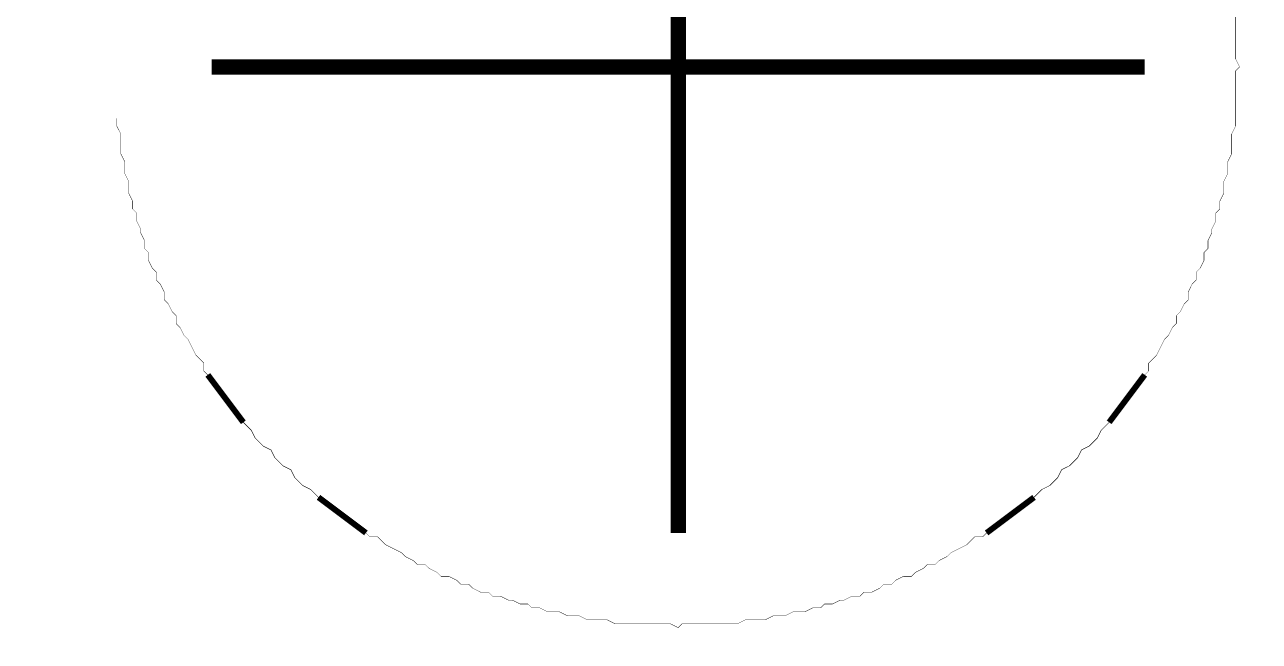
# Model space of a CAD drawing. Extents: x 0 to 595, y -1 to 841.
# Drawn here: x 434.14 to 440.76, y 214.32 to 217.62 of the extents above; entities that cross this region are included whole.
import ezdxf

# ---------------------------------------------------------------- set-up
doc = ezdxf.new("R2010")
doc.units = 0
doc.header["$MEASUREMENT"] = 0
doc.header["$XCLIPFRAME"] = 2
doc.linetypes.add('atContinuous2', pattern=[0])
doc.layers.add('at_Entity', color=7, linetype='Continuous')
picture_1 = doc.add_image_def('image1.jpg', size_in_pixel=(1446, 2048))

msp = doc.modelspace()

# ---------------------------------------------------------------- linework, layer by layer
at = {"layer": 'at_Entity', "color": 7}
for points in [[(437.6423, 217.3982, 0.0822, 0.0822, 0), (437.6423, 219.8975, 0.0822, 0.0822, 0)], [(440.6287, 217.7371, 0.00212, 0.00212, 0), (440.6287, 217.4406, 0.00212, 0.00212, 0), (440.6499, 217.3982, 0.00212, 0.00212, 0), (440.6287, 217.377, 0.00212, 0.00212, 0), (440.6287, 217.0805, 0.00212, 0.00212, 0), (440.6075, 217.0382, 0.00212, 0.00212, 0), (440.6075, 216.9323, 0.00212, 0.00212, 0), (440.5864, 216.8899, 0.00212, 0.00212, 0), (440.5864, 216.8264, 0.00212, 0.00212, 0), (440.5652, 216.784, 0.00212, 0.00212, 0), (440.5652, 216.7205, 0.00212, 0.00212, 0), (440.544, 216.6781, 0.00212, 0.00212, 0), (440.544, 216.6357, 0.00212, 0.00212, 0), (440.5228, 216.6146, 0.00212, 0.00212, 0), (440.5228, 216.5722, 0.00212, 0.00212, 0), (440.5016, 216.5298, 0.00212, 0.00212, 0), (440.5016, 216.5087, 0.00212, 0.00212, 0), (440.4805, 216.4663, 0.00212, 0.00212, 0), (440.4805, 216.4239, 0.00212, 0.00212, 0), (440.4593, 216.4028, 0.00212, 0.00212, 0), (440.4593, 216.3604, 0.00212, 0.00212, 0), (440.4381, 216.318, 0.00212, 0.00212, 0), (440.4169, 216.2969, 0.00212, 0.00212, 0), (440.4169, 216.2545, 0.00212, 0.00212, 0), (440.3957, 216.2333, 0.00212, 0.00212, 0), (440.3746, 216.191, 0.00212, 0.00212, 0), (440.3746, 216.1486, 0.00212, 0.00212, 0), (440.3534, 216.1274, 0.00212, 0.00212, 0), (440.3322, 216.0851, 0.00212, 0.00212, 0), (440.311, 216.0639, 0.00212, 0.00212, 0), (440.311, 216.0215, 0.00212, 0.00212, 0), (440.2898, 216.0003, 0.00212, 0.00212, 0), (440.2687, 215.958, 0.00212, 0.00212, 0), (440.2475, 215.9368, 0.00212, 0.00212, 0), (440.2263, 215.8944, 0.00212, 0.00212, 0), (440.2051, 215.8521, 0.00212, 0.00212, 0), (440.1839, 215.8309, 0.00212, 0.00212, 0), (440.1628, 215.8097, 0.00212, 0.00212, 0), (440.1628, 215.7674, 0.00212, 0.00212, 0), (440.1416, 215.7462, 0.00212, 0.00212, 0), (439.951, 215.492, 0.00212, 0.00212, 0), (439.9298, 215.4708, 0.00212, 0.00212, 0), (439.9086, 215.4497, 0.00212, 0.00212, 0), (439.8874, 215.4073, 0.00212, 0.00212, 0), (439.8662, 215.3861, 0.00212, 0.00212, 0), (439.8451, 215.3649, 0.00212, 0.00212, 0), (439.8027, 215.3438, 0.00212, 0.00212, 0), (439.7815, 215.3014, 0.00212, 0.00212, 0), (439.7392, 215.259, 0.00212, 0.00212, 0), (439.6968, 215.2379, 0.00212, 0.00212, 0), (439.6756, 215.1955, 0.00212, 0.00212, 0), (439.6544, 215.1743, 0.00212, 0.00212, 0), (439.6333, 215.1531, 0.00212, 0.00212, 0), (439.5909, 215.132, 0.00212, 0.00212, 0), (439.5697, 215.1108, 0.00212, 0.00212, 0), (439.5485, 215.0896, 0.00212, 0.00212, 0), (439.2944, 214.899, 0.00212, 0.00212, 0), (439.2732, 214.8778, 0.00212, 0.00212, 0), (439.2308, 214.8778, 0.00212, 0.00212, 0), (439.2097, 214.8566, 0.00212, 0.00212, 0), (439.1885, 214.8354, 0.00212, 0.00212, 0), (439.1038, 214.7931, 0.00212, 0.00212, 0), (439.0826, 214.7719, 0.00212, 0.00212, 0), (439.0402, 214.7507, 0.00212, 0.00212, 0), (439.019, 214.7295, 0.00212, 0.00212, 0), (438.9767, 214.7295, 0.00212, 0.00212, 0), (438.9555, 214.7084, 0.00212, 0.00212, 0), (438.9131, 214.6872, 0.00212, 0.00212, 0), (438.892, 214.666, 0.00212, 0.00212, 0), (438.8496, 214.666, 0.00212, 0.00212, 0), (438.8072, 214.6448, 0.00212, 0.00212, 0), (438.7861, 214.6236, 0.00212, 0.00212, 0), (438.7437, 214.6236, 0.00212, 0.00212, 0), (438.7225, 214.6025, 0.00212, 0.00212, 0), (438.6802, 214.5813, 0.00212, 0.00212, 0), (438.6378, 214.5813, 0.00212, 0.00212, 0), (438.6166, 214.5601, 0.00212, 0.00212, 0), (438.5743, 214.5601, 0.00212, 0.00212, 0), (438.5319, 214.5389, 0.00212, 0.00212, 0), (438.5107, 214.5389, 0.00212, 0.00212, 0), (438.4684, 214.5177, 0.00212, 0.00212, 0), (438.426, 214.5177, 0.00212, 0.00212, 0), (438.4048, 214.4966, 0.00212, 0.00212, 0), (438.3625, 214.4966, 0.00212, 0.00212, 0), (438.3201, 214.4754, 0.00212, 0.00212, 0), (438.2566, 214.4754, 0.00212, 0.00212, 0), (438.2142, 214.4542, 0.00212, 0.00212, 0), (438.1507, 214.4542, 0.00212, 0.00212, 0), (438.1083, 214.433, 0.00212, 0.00212, 0), (438.0024, 214.433, 0.00212, 0.00212, 0), (437.96, 214.4118, 0.00212, 0.00212, 0), (437.6635, 214.4118, 0.00212, 0.00212, 0), (437.6423, 214.3907, 0.00212, 0.00212, 0), (437.6, 214.4118, 0.00212, 0.00212, 0), (437.3035, 214.4118, 0.00212, 0.00212, 0), (437.2611, 214.433, 0.00212, 0.00212, 0), (437.1552, 214.433, 0.00212, 0.00212, 0), (437.1128, 214.4542, 0.00212, 0.00212, 0), (437.0493, 214.4542, 0.00212, 0.00212, 0), (437.0069, 214.4754, 0.00212, 0.00212, 0), (436.9434, 214.4754, 0.00212, 0.00212, 0), (436.901, 214.4966, 0.00212, 0.00212, 0), (436.8587, 214.4966, 0.00212, 0.00212, 0), (436.8375, 214.5177, 0.00212, 0.00212, 0), (436.7951, 214.5177, 0.00212, 0.00212, 0), (436.7528, 214.5389, 0.00212, 0.00212, 0), (436.7316, 214.5389, 0.00212, 0.00212, 0), (436.6892, 214.5601, 0.00212, 0.00212, 0), (436.6469, 214.5601, 0.00212, 0.00212, 0), (436.6257, 214.5813, 0.00212, 0.00212, 0), (436.5833, 214.5813, 0.00212, 0.00212, 0), (436.541, 214.6025, 0.00212, 0.00212, 0), (436.5198, 214.6236, 0.00212, 0.00212, 0), (436.4774, 214.6236, 0.00212, 0.00212, 0), (436.4563, 214.6448, 0.00212, 0.00212, 0), (436.4139, 214.666, 0.00212, 0.00212, 0), (436.3715, 214.666, 0.00212, 0.00212, 0), (436.3504, 214.6872, 0.00212, 0.00212, 0), (436.308, 214.7084, 0.00212, 0.00212, 0), (436.2868, 214.7295, 0.00212, 0.00212, 0), (436.2445, 214.7295, 0.00212, 0.00212, 0), (436.2233, 214.7507, 0.00212, 0.00212, 0), (436.1809, 214.7719, 0.00212, 0.00212, 0), (436.1597, 214.7931, 0.00212, 0.00212, 0), (436.1174, 214.8143, 0.00212, 0.00212, 0), (436.075, 214.8354, 0.00212, 0.00212, 0), (436.0538, 214.8566, 0.00212, 0.00212, 0), (436.0327, 214.8778, 0.00212, 0.00212, 0), (435.9903, 214.8778, 0.00212, 0.00212, 0), (435.9691, 214.899, 0.00212, 0.00212, 0), (435.715, 215.0896, 0.00212, 0.00212, 0), (435.6938, 215.1108, 0.00212, 0.00212, 0), (435.6726, 215.132, 0.00212, 0.00212, 0), (435.6302, 215.1531, 0.00212, 0.00212, 0), (435.5879, 215.1955, 0.00212, 0.00212, 0), (435.5667, 215.2379, 0.00212, 0.00212, 0), (435.5243, 215.259, 0.00212, 0.00212, 0), (435.5032, 215.2802, 0.00212, 0.00212, 0), (435.482, 215.3014, 0.00212, 0.00212, 0), (435.4608, 215.3438, 0.00212, 0.00212, 0), (435.4184, 215.3649, 0.00212, 0.00212, 0), (435.3973, 215.3861, 0.00212, 0.00212, 0), (435.3761, 215.4073, 0.00212, 0.00212, 0), (435.3549, 215.4497, 0.00212, 0.00212, 0), (435.3337, 215.4708, 0.00212, 0.00212, 0), (435.3125, 215.492, 0.00212, 0.00212, 0), (435.1219, 215.7462, 0.00212, 0.00212, 0), (435.1007, 215.7674, 0.00212, 0.00212, 0), (435.1007, 215.8097, 0.00212, 0.00212, 0), (435.0584, 215.8521, 0.00212, 0.00212, 0), (435.0372, 215.8944, 0.00212, 0.00212, 0), (435.016, 215.9368, 0.00212, 0.00212, 0), (434.9948, 215.958, 0.00212, 0.00212, 0), (434.9737, 216.0003, 0.00212, 0.00212, 0), (434.9525, 216.0215, 0.00212, 0.00212, 0), (434.9525, 216.0639, 0.00212, 0.00212, 0), (434.9313, 216.0851, 0.00212, 0.00212, 0), (434.9101, 216.1274, 0.00212, 0.00212, 0), (434.8889, 216.1486, 0.00212, 0.00212, 0), (434.8889, 216.191, 0.00212, 0.00212, 0), (434.8678, 216.2333, 0.00212, 0.00212, 0), (434.8466, 216.2545, 0.00212, 0.00212, 0), (434.8466, 216.2969, 0.00212, 0.00212, 0), (434.8254, 216.318, 0.00212, 0.00212, 0), (434.8042, 216.3604, 0.00212, 0.00212, 0), (434.8042, 216.4028, 0.00212, 0.00212, 0), (434.783, 216.4239, 0.00212, 0.00212, 0), (434.783, 216.4663, 0.00212, 0.00212, 0), (434.7619, 216.5087, 0.00212, 0.00212, 0), (434.7619, 216.5298, 0.00212, 0.00212, 0), (434.7407, 216.5722, 0.00212, 0.00212, 0), (434.7407, 216.6146, 0.00212, 0.00212, 0), (434.7195, 216.6357, 0.00212, 0.00212, 0), (434.7195, 216.6781, 0.00212, 0.00212, 0), (434.6983, 216.7205, 0.00212, 0.00212, 0), (434.6983, 216.784, 0.00212, 0.00212, 0), (434.6771, 216.8264, 0.00212, 0.00212, 0), (434.6771, 216.8899, 0.00212, 0.00212, 0), (434.656, 216.9323, 0.00212, 0.00212, 0), (434.656, 217.0382, 0.00212, 0.00212, 0), (434.6348, 217.0805, 0.00212, 0.00212, 0), (434.6348, 217.1229, 0.00212, 0.00212, 0)], [(440.6287, 217.7371, 0.00212, 0.00212, 0), (440.6287, 217.4406, 0.00212, 0.00212, 0), (440.6499, 217.3982, 0.00212, 0.00212, 0), (440.6287, 217.377, 0.00212, 0.00212, 0), (440.6287, 217.0805, 0.00212, 0.00212, 0), (440.6075, 217.0382, 0.00212, 0.00212, 0), (440.6075, 216.9323, 0.00212, 0.00212, 0), (440.5864, 216.8899, 0.00212, 0.00212, 0), (440.5864, 216.8264, 0.00212, 0.00212, 0), (440.5652, 216.784, 0.00212, 0.00212, 0), (440.5652, 216.7205, 0.00212, 0.00212, 0), (440.544, 216.6781, 0.00212, 0.00212, 0), (440.544, 216.6357, 0.00212, 0.00212, 0), (440.5228, 216.6146, 0.00212, 0.00212, 0), (440.5228, 216.5722, 0.00212, 0.00212, 0), (440.5016, 216.5298, 0.00212, 0.00212, 0), (440.5016, 216.5087, 0.00212, 0.00212, 0), (440.4805, 216.4663, 0.00212, 0.00212, 0), (440.4805, 216.4239, 0.00212, 0.00212, 0), (440.4593, 216.4028, 0.00212, 0.00212, 0), (440.4593, 216.3604, 0.00212, 0.00212, 0), (440.4381, 216.318, 0.00212, 0.00212, 0), (440.4169, 216.2969, 0.00212, 0.00212, 0), (440.4169, 216.2545, 0.00212, 0.00212, 0), (440.3957, 216.2333, 0.00212, 0.00212, 0), (440.3746, 216.191, 0.00212, 0.00212, 0), (440.3746, 216.1486, 0.00212, 0.00212, 0), (440.3534, 216.1274, 0.00212, 0.00212, 0), (440.3322, 216.0851, 0.00212, 0.00212, 0), (440.311, 216.0639, 0.00212, 0.00212, 0), (440.311, 216.0215, 0.00212, 0.00212, 0), (440.2898, 216.0003, 0.00212, 0.00212, 0), (440.2687, 215.958, 0.00212, 0.00212, 0), (440.2475, 215.9368, 0.00212, 0.00212, 0), (440.2263, 215.8944, 0.00212, 0.00212, 0), (440.2051, 215.8521, 0.00212, 0.00212, 0), (440.1839, 215.8309, 0.00212, 0.00212, 0), (440.1628, 215.8097, 0.00212, 0.00212, 0), (440.1628, 215.7674, 0.00212, 0.00212, 0), (440.1416, 215.7462, 0.00212, 0.00212, 0), (439.951, 215.492, 0.00212, 0.00212, 0), (439.9298, 215.4708, 0.00212, 0.00212, 0), (439.9086, 215.4497, 0.00212, 0.00212, 0), (439.8874, 215.4073, 0.00212, 0.00212, 0), (439.8662, 215.3861, 0.00212, 0.00212, 0), (439.8451, 215.3649, 0.00212, 0.00212, 0), (439.8027, 215.3438, 0.00212, 0.00212, 0), (439.7815, 215.3014, 0.00212, 0.00212, 0), (439.7392, 215.259, 0.00212, 0.00212, 0), (439.6968, 215.2379, 0.00212, 0.00212, 0), (439.6756, 215.1955, 0.00212, 0.00212, 0), (439.6544, 215.1743, 0.00212, 0.00212, 0), (439.6333, 215.1531, 0.00212, 0.00212, 0), (439.5909, 215.132, 0.00212, 0.00212, 0), (439.5697, 215.1108, 0.00212, 0.00212, 0), (439.5485, 215.0896, 0.00212, 0.00212, 0), (439.2944, 214.899, 0.00212, 0.00212, 0), (439.2732, 214.8778, 0.00212, 0.00212, 0), (439.2308, 214.8778, 0.00212, 0.00212, 0), (439.2097, 214.8566, 0.00212, 0.00212, 0), (439.1885, 214.8354, 0.00212, 0.00212, 0), (439.1038, 214.7931, 0.00212, 0.00212, 0), (439.0826, 214.7719, 0.00212, 0.00212, 0), (439.0402, 214.7507, 0.00212, 0.00212, 0), (439.019, 214.7295, 0.00212, 0.00212, 0), (438.9767, 214.7295, 0.00212, 0.00212, 0), (438.9555, 214.7084, 0.00212, 0.00212, 0), (438.9131, 214.6872, 0.00212, 0.00212, 0), (438.892, 214.666, 0.00212, 0.00212, 0), (438.8496, 214.666, 0.00212, 0.00212, 0), (438.8072, 214.6448, 0.00212, 0.00212, 0), (438.7861, 214.6236, 0.00212, 0.00212, 0), (438.7437, 214.6236, 0.00212, 0.00212, 0), (438.7225, 214.6025, 0.00212, 0.00212, 0), (438.6802, 214.5813, 0.00212, 0.00212, 0), (438.6378, 214.5813, 0.00212, 0.00212, 0), (438.6166, 214.5601, 0.00212, 0.00212, 0), (438.5743, 214.5601, 0.00212, 0.00212, 0), (438.5319, 214.5389, 0.00212, 0.00212, 0), (438.5107, 214.5389, 0.00212, 0.00212, 0), (438.4684, 214.5177, 0.00212, 0.00212, 0), (438.426, 214.5177, 0.00212, 0.00212, 0), (438.4048, 214.4966, 0.00212, 0.00212, 0), (438.3625, 214.4966, 0.00212, 0.00212, 0), (438.3201, 214.4754, 0.00212, 0.00212, 0), (438.2566, 214.4754, 0.00212, 0.00212, 0), (438.2142, 214.4542, 0.00212, 0.00212, 0), (438.1507, 214.4542, 0.00212, 0.00212, 0), (438.1083, 214.433, 0.00212, 0.00212, 0), (438.0024, 214.433, 0.00212, 0.00212, 0), (437.96, 214.4118, 0.00212, 0.00212, 0), (437.6635, 214.4118, 0.00212, 0.00212, 0), (437.6423, 214.3907, 0.00212, 0.00212, 0), (437.6, 214.4118, 0.00212, 0.00212, 0), (437.3035, 214.4118, 0.00212, 0.00212, 0), (437.2611, 214.433, 0.00212, 0.00212, 0), (437.1552, 214.433, 0.00212, 0.00212, 0), (437.1128, 214.4542, 0.00212, 0.00212, 0), (437.0493, 214.4542, 0.00212, 0.00212, 0), (437.0069, 214.4754, 0.00212, 0.00212, 0), (436.9434, 214.4754, 0.00212, 0.00212, 0), (436.901, 214.4966, 0.00212, 0.00212, 0), (436.8587, 214.4966, 0.00212, 0.00212, 0), (436.8375, 214.5177, 0.00212, 0.00212, 0), (436.7951, 214.5177, 0.00212, 0.00212, 0), (436.7528, 214.5389, 0.00212, 0.00212, 0), (436.7316, 214.5389, 0.00212, 0.00212, 0), (436.6892, 214.5601, 0.00212, 0.00212, 0), (436.6469, 214.5601, 0.00212, 0.00212, 0), (436.6257, 214.5813, 0.00212, 0.00212, 0), (436.5833, 214.5813, 0.00212, 0.00212, 0), (436.541, 214.6025, 0.00212, 0.00212, 0), (436.5198, 214.6236, 0.00212, 0.00212, 0), (436.4774, 214.6236, 0.00212, 0.00212, 0), (436.4563, 214.6448, 0.00212, 0.00212, 0), (436.4139, 214.666, 0.00212, 0.00212, 0), (436.3715, 214.666, 0.00212, 0.00212, 0), (436.3504, 214.6872, 0.00212, 0.00212, 0), (436.308, 214.7084, 0.00212, 0.00212, 0), (436.2868, 214.7295, 0.00212, 0.00212, 0), (436.2445, 214.7295, 0.00212, 0.00212, 0), (436.2233, 214.7507, 0.00212, 0.00212, 0), (436.1809, 214.7719, 0.00212, 0.00212, 0), (436.1597, 214.7931, 0.00212, 0.00212, 0), (436.1174, 214.8143, 0.00212, 0.00212, 0), (436.075, 214.8354, 0.00212, 0.00212, 0), (436.0538, 214.8566, 0.00212, 0.00212, 0), (436.0327, 214.8778, 0.00212, 0.00212, 0), (435.9903, 214.8778, 0.00212, 0.00212, 0), (435.9691, 214.899, 0.00212, 0.00212, 0), (435.715, 215.0896, 0.00212, 0.00212, 0), (435.6938, 215.1108, 0.00212, 0.00212, 0), (435.6726, 215.132, 0.00212, 0.00212, 0), (435.6302, 215.1531, 0.00212, 0.00212, 0), (435.5879, 215.1955, 0.00212, 0.00212, 0), (435.5667, 215.2379, 0.00212, 0.00212, 0), (435.5243, 215.259, 0.00212, 0.00212, 0), (435.5032, 215.2802, 0.00212, 0.00212, 0), (435.482, 215.3014, 0.00212, 0.00212, 0), (435.4608, 215.3438, 0.00212, 0.00212, 0), (435.4184, 215.3649, 0.00212, 0.00212, 0), (435.3973, 215.3861, 0.00212, 0.00212, 0), (435.3761, 215.4073, 0.00212, 0.00212, 0), (435.3549, 215.4497, 0.00212, 0.00212, 0), (435.3337, 215.4708, 0.00212, 0.00212, 0), (435.3125, 215.492, 0.00212, 0.00212, 0), (435.1219, 215.7462, 0.00212, 0.00212, 0), (435.1007, 215.7674, 0.00212, 0.00212, 0), (435.1007, 215.8097, 0.00212, 0.00212, 0), (435.0584, 215.8521, 0.00212, 0.00212, 0), (435.0372, 215.8944, 0.00212, 0.00212, 0), (435.016, 215.9368, 0.00212, 0.00212, 0), (434.9948, 215.958, 0.00212, 0.00212, 0), (434.9737, 216.0003, 0.00212, 0.00212, 0), (434.9525, 216.0215, 0.00212, 0.00212, 0), (434.9525, 216.0639, 0.00212, 0.00212, 0), (434.9313, 216.0851, 0.00212, 0.00212, 0), (434.9101, 216.1274, 0.00212, 0.00212, 0), (434.8889, 216.1486, 0.00212, 0.00212, 0), (434.8889, 216.191, 0.00212, 0.00212, 0), (434.8678, 216.2333, 0.00212, 0.00212, 0), (434.8466, 216.2545, 0.00212, 0.00212, 0), (434.8466, 216.2969, 0.00212, 0.00212, 0), (434.8254, 216.318, 0.00212, 0.00212, 0), (434.8042, 216.3604, 0.00212, 0.00212, 0), (434.8042, 216.4028, 0.00212, 0.00212, 0), (434.783, 216.4239, 0.00212, 0.00212, 0), (434.783, 216.4663, 0.00212, 0.00212, 0), (434.7619, 216.5087, 0.00212, 0.00212, 0), (434.7619, 216.5298, 0.00212, 0.00212, 0), (434.7407, 216.5722, 0.00212, 0.00212, 0), (434.7407, 216.6146, 0.00212, 0.00212, 0), (434.7195, 216.6357, 0.00212, 0.00212, 0), (434.7195, 216.6781, 0.00212, 0.00212, 0), (434.6983, 216.7205, 0.00212, 0.00212, 0), (434.6983, 216.784, 0.00212, 0.00212, 0), (434.6771, 216.8264, 0.00212, 0.00212, 0), (434.6771, 216.8899, 0.00212, 0.00212, 0), (434.656, 216.9323, 0.00212, 0.00212, 0), (434.656, 217.0382, 0.00212, 0.00212, 0), (434.6348, 217.0805, 0.00212, 0.00212, 0), (434.6348, 217.1229, 0.00212, 0.00212, 0)], [(440.6287, 217.7371, 0.00212, 0.00212, 0), (440.6287, 217.4406, 0.00212, 0.00212, 0), (440.6499, 217.3982, 0.00212, 0.00212, 0), (440.6287, 217.377, 0.00212, 0.00212, 0), (440.6287, 217.0805, 0.00212, 0.00212, 0), (440.6075, 217.0382, 0.00212, 0.00212, 0), (440.6075, 216.9323, 0.00212, 0.00212, 0), (440.5864, 216.8899, 0.00212, 0.00212, 0), (440.5864, 216.8264, 0.00212, 0.00212, 0), (440.5652, 216.784, 0.00212, 0.00212, 0), (440.5652, 216.7205, 0.00212, 0.00212, 0), (440.544, 216.6781, 0.00212, 0.00212, 0), (440.544, 216.6357, 0.00212, 0.00212, 0), (440.5228, 216.6146, 0.00212, 0.00212, 0), (440.5228, 216.5722, 0.00212, 0.00212, 0), (440.5016, 216.5298, 0.00212, 0.00212, 0), (440.5016, 216.5087, 0.00212, 0.00212, 0), (440.4805, 216.4663, 0.00212, 0.00212, 0), (440.4805, 216.4239, 0.00212, 0.00212, 0), (440.4593, 216.4028, 0.00212, 0.00212, 0), (440.4593, 216.3604, 0.00212, 0.00212, 0), (440.4381, 216.318, 0.00212, 0.00212, 0), (440.4169, 216.2969, 0.00212, 0.00212, 0), (440.4169, 216.2545, 0.00212, 0.00212, 0), (440.3957, 216.2333, 0.00212, 0.00212, 0), (440.3746, 216.191, 0.00212, 0.00212, 0), (440.3746, 216.1486, 0.00212, 0.00212, 0), (440.3534, 216.1274, 0.00212, 0.00212, 0), (440.3322, 216.0851, 0.00212, 0.00212, 0), (440.311, 216.0639, 0.00212, 0.00212, 0), (440.311, 216.0215, 0.00212, 0.00212, 0), (440.2898, 216.0003, 0.00212, 0.00212, 0), (440.2687, 215.958, 0.00212, 0.00212, 0), (440.2475, 215.9368, 0.00212, 0.00212, 0), (440.2263, 215.8944, 0.00212, 0.00212, 0), (440.2051, 215.8521, 0.00212, 0.00212, 0), (440.1839, 215.8309, 0.00212, 0.00212, 0), (440.1628, 215.8097, 0.00212, 0.00212, 0), (440.1628, 215.7674, 0.00212, 0.00212, 0), (440.1416, 215.7462, 0.00212, 0.00212, 0), (439.951, 215.492, 0.00212, 0.00212, 0), (439.9298, 215.4708, 0.00212, 0.00212, 0), (439.9086, 215.4497, 0.00212, 0.00212, 0), (439.8874, 215.4073, 0.00212, 0.00212, 0), (439.8662, 215.3861, 0.00212, 0.00212, 0), (439.8451, 215.3649, 0.00212, 0.00212, 0), (439.8027, 215.3438, 0.00212, 0.00212, 0), (439.7815, 215.3014, 0.00212, 0.00212, 0), (439.7392, 215.259, 0.00212, 0.00212, 0), (439.6968, 215.2379, 0.00212, 0.00212, 0), (439.6756, 215.1955, 0.00212, 0.00212, 0), (439.6544, 215.1743, 0.00212, 0.00212, 0), (439.6333, 215.1531, 0.00212, 0.00212, 0), (439.5909, 215.132, 0.00212, 0.00212, 0), (439.5697, 215.1108, 0.00212, 0.00212, 0), (439.5485, 215.0896, 0.00212, 0.00212, 0), (439.2944, 214.899, 0.00212, 0.00212, 0), (439.2732, 214.8778, 0.00212, 0.00212, 0), (439.2308, 214.8778, 0.00212, 0.00212, 0), (439.2097, 214.8566, 0.00212, 0.00212, 0), (439.1885, 214.8354, 0.00212, 0.00212, 0), (439.1038, 214.7931, 0.00212, 0.00212, 0), (439.0826, 214.7719, 0.00212, 0.00212, 0), (439.0402, 214.7507, 0.00212, 0.00212, 0), (439.019, 214.7295, 0.00212, 0.00212, 0), (438.9767, 214.7295, 0.00212, 0.00212, 0), (438.9555, 214.7084, 0.00212, 0.00212, 0), (438.9131, 214.6872, 0.00212, 0.00212, 0), (438.892, 214.666, 0.00212, 0.00212, 0), (438.8496, 214.666, 0.00212, 0.00212, 0), (438.8072, 214.6448, 0.00212, 0.00212, 0), (438.7861, 214.6236, 0.00212, 0.00212, 0), (438.7437, 214.6236, 0.00212, 0.00212, 0), (438.7225, 214.6025, 0.00212, 0.00212, 0), (438.6802, 214.5813, 0.00212, 0.00212, 0), (438.6378, 214.5813, 0.00212, 0.00212, 0), (438.6166, 214.5601, 0.00212, 0.00212, 0), (438.5743, 214.5601, 0.00212, 0.00212, 0), (438.5319, 214.5389, 0.00212, 0.00212, 0), (438.5107, 214.5389, 0.00212, 0.00212, 0), (438.4684, 214.5177, 0.00212, 0.00212, 0), (438.426, 214.5177, 0.00212, 0.00212, 0), (438.4048, 214.4966, 0.00212, 0.00212, 0), (438.3625, 214.4966, 0.00212, 0.00212, 0), (438.3201, 214.4754, 0.00212, 0.00212, 0), (438.2566, 214.4754, 0.00212, 0.00212, 0), (438.2142, 214.4542, 0.00212, 0.00212, 0), (438.1507, 214.4542, 0.00212, 0.00212, 0), (438.1083, 214.433, 0.00212, 0.00212, 0), (438.0024, 214.433, 0.00212, 0.00212, 0), (437.96, 214.4118, 0.00212, 0.00212, 0), (437.6635, 214.4118, 0.00212, 0.00212, 0), (437.6423, 214.3907, 0.00212, 0.00212, 0), (437.6, 214.4118, 0.00212, 0.00212, 0), (437.3035, 214.4118, 0.00212, 0.00212, 0), (437.2611, 214.433, 0.00212, 0.00212, 0), (437.1552, 214.433, 0.00212, 0.00212, 0), (437.1128, 214.4542, 0.00212, 0.00212, 0), (437.0493, 214.4542, 0.00212, 0.00212, 0), (437.0069, 214.4754, 0.00212, 0.00212, 0), (436.9434, 214.4754, 0.00212, 0.00212, 0), (436.901, 214.4966, 0.00212, 0.00212, 0), (436.8587, 214.4966, 0.00212, 0.00212, 0), (436.8375, 214.5177, 0.00212, 0.00212, 0), (436.7951, 214.5177, 0.00212, 0.00212, 0), (436.7528, 214.5389, 0.00212, 0.00212, 0), (436.7316, 214.5389, 0.00212, 0.00212, 0), (436.6892, 214.5601, 0.00212, 0.00212, 0), (436.6469, 214.5601, 0.00212, 0.00212, 0), (436.6257, 214.5813, 0.00212, 0.00212, 0), (436.5833, 214.5813, 0.00212, 0.00212, 0), (436.541, 214.6025, 0.00212, 0.00212, 0), (436.5198, 214.6236, 0.00212, 0.00212, 0), (436.4774, 214.6236, 0.00212, 0.00212, 0), (436.4563, 214.6448, 0.00212, 0.00212, 0), (436.4139, 214.666, 0.00212, 0.00212, 0), (436.3715, 214.666, 0.00212, 0.00212, 0), (436.3504, 214.6872, 0.00212, 0.00212, 0), (436.308, 214.7084, 0.00212, 0.00212, 0), (436.2868, 214.7295, 0.00212, 0.00212, 0), (436.2445, 214.7295, 0.00212, 0.00212, 0), (436.2233, 214.7507, 0.00212, 0.00212, 0), (436.1809, 214.7719, 0.00212, 0.00212, 0), (436.1597, 214.7931, 0.00212, 0.00212, 0), (436.1174, 214.8143, 0.00212, 0.00212, 0), (436.075, 214.8354, 0.00212, 0.00212, 0), (436.0538, 214.8566, 0.00212, 0.00212, 0), (436.0327, 214.8778, 0.00212, 0.00212, 0), (435.9903, 214.8778, 0.00212, 0.00212, 0), (435.9691, 214.899, 0.00212, 0.00212, 0), (435.715, 215.0896, 0.00212, 0.00212, 0), (435.6938, 215.1108, 0.00212, 0.00212, 0), (435.6726, 215.132, 0.00212, 0.00212, 0), (435.6302, 215.1531, 0.00212, 0.00212, 0), (435.5879, 215.1955, 0.00212, 0.00212, 0), (435.5667, 215.2379, 0.00212, 0.00212, 0), (435.5243, 215.259, 0.00212, 0.00212, 0), (435.5032, 215.2802, 0.00212, 0.00212, 0), (435.482, 215.3014, 0.00212, 0.00212, 0), (435.4608, 215.3438, 0.00212, 0.00212, 0), (435.4184, 215.3649, 0.00212, 0.00212, 0), (435.3973, 215.3861, 0.00212, 0.00212, 0), (435.3761, 215.4073, 0.00212, 0.00212, 0), (435.3549, 215.4497, 0.00212, 0.00212, 0), (435.3337, 215.4708, 0.00212, 0.00212, 0), (435.3125, 215.492, 0.00212, 0.00212, 0), (435.1219, 215.7462, 0.00212, 0.00212, 0), (435.1007, 215.7674, 0.00212, 0.00212, 0), (435.1007, 215.8097, 0.00212, 0.00212, 0), (435.0584, 215.8521, 0.00212, 0.00212, 0), (435.0372, 215.8944, 0.00212, 0.00212, 0), (435.016, 215.9368, 0.00212, 0.00212, 0), (434.9948, 215.958, 0.00212, 0.00212, 0), (434.9737, 216.0003, 0.00212, 0.00212, 0), (434.9525, 216.0215, 0.00212, 0.00212, 0), (434.9525, 216.0639, 0.00212, 0.00212, 0), (434.9313, 216.0851, 0.00212, 0.00212, 0), (434.9101, 216.1274, 0.00212, 0.00212, 0), (434.8889, 216.1486, 0.00212, 0.00212, 0), (434.8889, 216.191, 0.00212, 0.00212, 0), (434.8678, 216.2333, 0.00212, 0.00212, 0), (434.8466, 216.2545, 0.00212, 0.00212, 0), (434.8466, 216.2969, 0.00212, 0.00212, 0), (434.8254, 216.318, 0.00212, 0.00212, 0), (434.8042, 216.3604, 0.00212, 0.00212, 0), (434.8042, 216.4028, 0.00212, 0.00212, 0), (434.783, 216.4239, 0.00212, 0.00212, 0), (434.783, 216.4663, 0.00212, 0.00212, 0), (434.7619, 216.5087, 0.00212, 0.00212, 0), (434.7619, 216.5298, 0.00212, 0.00212, 0), (434.7407, 216.5722, 0.00212, 0.00212, 0), (434.7407, 216.6146, 0.00212, 0.00212, 0), (434.7195, 216.6357, 0.00212, 0.00212, 0), (434.7195, 216.6781, 0.00212, 0.00212, 0), (434.6983, 216.7205, 0.00212, 0.00212, 0), (434.6983, 216.784, 0.00212, 0.00212, 0), (434.6771, 216.8264, 0.00212, 0.00212, 0), (434.6771, 216.8899, 0.00212, 0.00212, 0), (434.656, 216.9323, 0.00212, 0.00212, 0), (434.656, 217.0382, 0.00212, 0.00212, 0), (434.6348, 217.0805, 0.00212, 0.00212, 0), (434.6348, 217.1229, 0.00212, 0.00212, 0)], [(440.6287, 217.7371, 0.00212, 0.00212, 0), (440.6287, 217.4406, 0.00212, 0.00212, 0), (440.6499, 217.3982, 0.00212, 0.00212, 0), (440.6287, 217.377, 0.00212, 0.00212, 0), (440.6287, 217.0805, 0.00212, 0.00212, 0), (440.6075, 217.0382, 0.00212, 0.00212, 0), (440.6075, 216.9323, 0.00212, 0.00212, 0), (440.5864, 216.8899, 0.00212, 0.00212, 0), (440.5864, 216.8264, 0.00212, 0.00212, 0), (440.5652, 216.784, 0.00212, 0.00212, 0), (440.5652, 216.7205, 0.00212, 0.00212, 0), (440.544, 216.6781, 0.00212, 0.00212, 0), (440.544, 216.6357, 0.00212, 0.00212, 0), (440.5228, 216.6146, 0.00212, 0.00212, 0), (440.5228, 216.5722, 0.00212, 0.00212, 0), (440.5016, 216.5298, 0.00212, 0.00212, 0), (440.5016, 216.5087, 0.00212, 0.00212, 0), (440.4805, 216.4663, 0.00212, 0.00212, 0), (440.4805, 216.4239, 0.00212, 0.00212, 0), (440.4593, 216.4028, 0.00212, 0.00212, 0), (440.4593, 216.3604, 0.00212, 0.00212, 0), (440.4381, 216.318, 0.00212, 0.00212, 0), (440.4169, 216.2969, 0.00212, 0.00212, 0), (440.4169, 216.2545, 0.00212, 0.00212, 0), (440.3957, 216.2333, 0.00212, 0.00212, 0), (440.3746, 216.191, 0.00212, 0.00212, 0), (440.3746, 216.1486, 0.00212, 0.00212, 0), (440.3534, 216.1274, 0.00212, 0.00212, 0), (440.3322, 216.0851, 0.00212, 0.00212, 0), (440.311, 216.0639, 0.00212, 0.00212, 0), (440.311, 216.0215, 0.00212, 0.00212, 0), (440.2898, 216.0003, 0.00212, 0.00212, 0), (440.2687, 215.958, 0.00212, 0.00212, 0), (440.2475, 215.9368, 0.00212, 0.00212, 0), (440.2263, 215.8944, 0.00212, 0.00212, 0), (440.2051, 215.8521, 0.00212, 0.00212, 0), (440.1839, 215.8309, 0.00212, 0.00212, 0), (440.1628, 215.8097, 0.00212, 0.00212, 0), (440.1628, 215.7674, 0.00212, 0.00212, 0), (440.1416, 215.7462, 0.00212, 0.00212, 0), (439.951, 215.492, 0.00212, 0.00212, 0), (439.9298, 215.4708, 0.00212, 0.00212, 0), (439.9086, 215.4497, 0.00212, 0.00212, 0), (439.8874, 215.4073, 0.00212, 0.00212, 0), (439.8662, 215.3861, 0.00212, 0.00212, 0), (439.8451, 215.3649, 0.00212, 0.00212, 0), (439.8027, 215.3438, 0.00212, 0.00212, 0), (439.7815, 215.3014, 0.00212, 0.00212, 0), (439.7392, 215.259, 0.00212, 0.00212, 0), (439.6968, 215.2379, 0.00212, 0.00212, 0), (439.6756, 215.1955, 0.00212, 0.00212, 0), (439.6544, 215.1743, 0.00212, 0.00212, 0), (439.6333, 215.1531, 0.00212, 0.00212, 0), (439.5909, 215.132, 0.00212, 0.00212, 0), (439.5697, 215.1108, 0.00212, 0.00212, 0), (439.5485, 215.0896, 0.00212, 0.00212, 0), (439.2944, 214.899, 0.00212, 0.00212, 0), (439.2732, 214.8778, 0.00212, 0.00212, 0), (439.2308, 214.8778, 0.00212, 0.00212, 0), (439.2097, 214.8566, 0.00212, 0.00212, 0), (439.1885, 214.8354, 0.00212, 0.00212, 0), (439.1038, 214.7931, 0.00212, 0.00212, 0), (439.0826, 214.7719, 0.00212, 0.00212, 0), (439.0402, 214.7507, 0.00212, 0.00212, 0), (439.019, 214.7295, 0.00212, 0.00212, 0), (438.9767, 214.7295, 0.00212, 0.00212, 0), (438.9555, 214.7084, 0.00212, 0.00212, 0), (438.9131, 214.6872, 0.00212, 0.00212, 0), (438.892, 214.666, 0.00212, 0.00212, 0), (438.8496, 214.666, 0.00212, 0.00212, 0), (438.8072, 214.6448, 0.00212, 0.00212, 0), (438.7861, 214.6236, 0.00212, 0.00212, 0), (438.7437, 214.6236, 0.00212, 0.00212, 0), (438.7225, 214.6025, 0.00212, 0.00212, 0), (438.6802, 214.5813, 0.00212, 0.00212, 0), (438.6378, 214.5813, 0.00212, 0.00212, 0), (438.6166, 214.5601, 0.00212, 0.00212, 0), (438.5743, 214.5601, 0.00212, 0.00212, 0), (438.5319, 214.5389, 0.00212, 0.00212, 0), (438.5107, 214.5389, 0.00212, 0.00212, 0), (438.4684, 214.5177, 0.00212, 0.00212, 0), (438.426, 214.5177, 0.00212, 0.00212, 0), (438.4048, 214.4966, 0.00212, 0.00212, 0), (438.3625, 214.4966, 0.00212, 0.00212, 0), (438.3201, 214.4754, 0.00212, 0.00212, 0), (438.2566, 214.4754, 0.00212, 0.00212, 0), (438.2142, 214.4542, 0.00212, 0.00212, 0), (438.1507, 214.4542, 0.00212, 0.00212, 0), (438.1083, 214.433, 0.00212, 0.00212, 0), (438.0024, 214.433, 0.00212, 0.00212, 0), (437.96, 214.4118, 0.00212, 0.00212, 0), (437.6635, 214.4118, 0.00212, 0.00212, 0), (437.6423, 214.3907, 0.00212, 0.00212, 0), (437.6, 214.4118, 0.00212, 0.00212, 0), (437.3035, 214.4118, 0.00212, 0.00212, 0), (437.2611, 214.433, 0.00212, 0.00212, 0), (437.1552, 214.433, 0.00212, 0.00212, 0), (437.1128, 214.4542, 0.00212, 0.00212, 0), (437.0493, 214.4542, 0.00212, 0.00212, 0), (437.0069, 214.4754, 0.00212, 0.00212, 0), (436.9434, 214.4754, 0.00212, 0.00212, 0), (436.901, 214.4966, 0.00212, 0.00212, 0), (436.8587, 214.4966, 0.00212, 0.00212, 0), (436.8375, 214.5177, 0.00212, 0.00212, 0), (436.7951, 214.5177, 0.00212, 0.00212, 0), (436.7528, 214.5389, 0.00212, 0.00212, 0), (436.7316, 214.5389, 0.00212, 0.00212, 0), (436.6892, 214.5601, 0.00212, 0.00212, 0), (436.6469, 214.5601, 0.00212, 0.00212, 0), (436.6257, 214.5813, 0.00212, 0.00212, 0), (436.5833, 214.5813, 0.00212, 0.00212, 0), (436.541, 214.6025, 0.00212, 0.00212, 0), (436.5198, 214.6236, 0.00212, 0.00212, 0), (436.4774, 214.6236, 0.00212, 0.00212, 0), (436.4563, 214.6448, 0.00212, 0.00212, 0), (436.4139, 214.666, 0.00212, 0.00212, 0), (436.3715, 214.666, 0.00212, 0.00212, 0), (436.3504, 214.6872, 0.00212, 0.00212, 0), (436.308, 214.7084, 0.00212, 0.00212, 0), (436.2868, 214.7295, 0.00212, 0.00212, 0), (436.2445, 214.7295, 0.00212, 0.00212, 0), (436.2233, 214.7507, 0.00212, 0.00212, 0), (436.1809, 214.7719, 0.00212, 0.00212, 0), (436.1597, 214.7931, 0.00212, 0.00212, 0), (436.1174, 214.8143, 0.00212, 0.00212, 0), (436.075, 214.8354, 0.00212, 0.00212, 0), (436.0538, 214.8566, 0.00212, 0.00212, 0), (436.0327, 214.8778, 0.00212, 0.00212, 0), (435.9903, 214.8778, 0.00212, 0.00212, 0), (435.9691, 214.899, 0.00212, 0.00212, 0), (435.715, 215.0896, 0.00212, 0.00212, 0), (435.6938, 215.1108, 0.00212, 0.00212, 0), (435.6726, 215.132, 0.00212, 0.00212, 0), (435.6302, 215.1531, 0.00212, 0.00212, 0), (435.5879, 215.1955, 0.00212, 0.00212, 0), (435.5667, 215.2379, 0.00212, 0.00212, 0), (435.5243, 215.259, 0.00212, 0.00212, 0), (435.5032, 215.2802, 0.00212, 0.00212, 0), (435.482, 215.3014, 0.00212, 0.00212, 0), (435.4608, 215.3438, 0.00212, 0.00212, 0), (435.4184, 215.3649, 0.00212, 0.00212, 0), (435.3973, 215.3861, 0.00212, 0.00212, 0), (435.3761, 215.4073, 0.00212, 0.00212, 0), (435.3549, 215.4497, 0.00212, 0.00212, 0), (435.3337, 215.4708, 0.00212, 0.00212, 0), (435.3125, 215.492, 0.00212, 0.00212, 0), (435.1219, 215.7462, 0.00212, 0.00212, 0), (435.1007, 215.7674, 0.00212, 0.00212, 0), (435.1007, 215.8097, 0.00212, 0.00212, 0), (435.0584, 215.8521, 0.00212, 0.00212, 0), (435.0372, 215.8944, 0.00212, 0.00212, 0), (435.016, 215.9368, 0.00212, 0.00212, 0), (434.9948, 215.958, 0.00212, 0.00212, 0), (434.9737, 216.0003, 0.00212, 0.00212, 0), (434.9525, 216.0215, 0.00212, 0.00212, 0), (434.9525, 216.0639, 0.00212, 0.00212, 0), (434.9313, 216.0851, 0.00212, 0.00212, 0), (434.9101, 216.1274, 0.00212, 0.00212, 0), (434.8889, 216.1486, 0.00212, 0.00212, 0), (434.8889, 216.191, 0.00212, 0.00212, 0), (434.8678, 216.2333, 0.00212, 0.00212, 0), (434.8466, 216.2545, 0.00212, 0.00212, 0), (434.8466, 216.2969, 0.00212, 0.00212, 0), (434.8254, 216.318, 0.00212, 0.00212, 0), (434.8042, 216.3604, 0.00212, 0.00212, 0), (434.8042, 216.4028, 0.00212, 0.00212, 0), (434.783, 216.4239, 0.00212, 0.00212, 0), (434.783, 216.4663, 0.00212, 0.00212, 0), (434.7619, 216.5087, 0.00212, 0.00212, 0), (434.7619, 216.5298, 0.00212, 0.00212, 0), (434.7407, 216.5722, 0.00212, 0.00212, 0), (434.7407, 216.6146, 0.00212, 0.00212, 0), (434.7195, 216.6357, 0.00212, 0.00212, 0), (434.7195, 216.6781, 0.00212, 0.00212, 0), (434.6983, 216.7205, 0.00212, 0.00212, 0), (434.6983, 216.784, 0.00212, 0.00212, 0), (434.6771, 216.8264, 0.00212, 0.00212, 0), (434.6771, 216.8899, 0.00212, 0.00212, 0), (434.656, 216.9323, 0.00212, 0.00212, 0), (434.656, 217.0382, 0.00212, 0.00212, 0), (434.6348, 217.0805, 0.00212, 0.00212, 0), (434.6348, 217.1229, 0.00212, 0.00212, 0)], [(440.6287, 217.7371, 0.00212, 0.00212, 0), (440.6287, 217.4406, 0.00212, 0.00212, 0), (440.6499, 217.3982, 0.00212, 0.00212, 0), (440.6287, 217.377, 0.00212, 0.00212, 0), (440.6287, 217.0805, 0.00212, 0.00212, 0), (440.6075, 217.0382, 0.00212, 0.00212, 0), (440.6075, 216.9323, 0.00212, 0.00212, 0), (440.5864, 216.8899, 0.00212, 0.00212, 0), (440.5864, 216.8264, 0.00212, 0.00212, 0), (440.5652, 216.784, 0.00212, 0.00212, 0), (440.5652, 216.7205, 0.00212, 0.00212, 0), (440.544, 216.6781, 0.00212, 0.00212, 0), (440.544, 216.6357, 0.00212, 0.00212, 0), (440.5228, 216.6146, 0.00212, 0.00212, 0), (440.5228, 216.5722, 0.00212, 0.00212, 0), (440.5016, 216.5298, 0.00212, 0.00212, 0), (440.5016, 216.5087, 0.00212, 0.00212, 0), (440.4805, 216.4663, 0.00212, 0.00212, 0), (440.4805, 216.4239, 0.00212, 0.00212, 0), (440.4593, 216.4028, 0.00212, 0.00212, 0), (440.4593, 216.3604, 0.00212, 0.00212, 0), (440.4381, 216.318, 0.00212, 0.00212, 0), (440.4169, 216.2969, 0.00212, 0.00212, 0), (440.4169, 216.2545, 0.00212, 0.00212, 0), (440.3957, 216.2333, 0.00212, 0.00212, 0), (440.3746, 216.191, 0.00212, 0.00212, 0), (440.3746, 216.1486, 0.00212, 0.00212, 0), (440.3534, 216.1274, 0.00212, 0.00212, 0), (440.3322, 216.0851, 0.00212, 0.00212, 0), (440.311, 216.0639, 0.00212, 0.00212, 0), (440.311, 216.0215, 0.00212, 0.00212, 0), (440.2898, 216.0003, 0.00212, 0.00212, 0), (440.2687, 215.958, 0.00212, 0.00212, 0), (440.2475, 215.9368, 0.00212, 0.00212, 0), (440.2263, 215.8944, 0.00212, 0.00212, 0), (440.2051, 215.8521, 0.00212, 0.00212, 0), (440.1839, 215.8309, 0.00212, 0.00212, 0), (440.1628, 215.8097, 0.00212, 0.00212, 0), (440.1628, 215.7674, 0.00212, 0.00212, 0), (440.1416, 215.7462, 0.00212, 0.00212, 0)], [(437.6423, 217.3982, 0.0822, 0.0822, 0), (435.1431, 217.3982, 0.0822, 0.0822, 0)], [(437.6423, 217.3982, 0.0822, 0.0822, 0), (437.6423, 214.899, 0.0822, 0.0822, 0)], [(437.6423, 217.3982, 0.0822, 0.0822, 0), (440.1416, 217.3982, 0.0822, 0.0822, 0)], [(435.1219, 215.7462, 0.00212, 0.00212, 0), (435.1007, 215.7674, 0.00212, 0.00212, 0), (435.1007, 215.8097, 0.00212, 0.00212, 0), (435.0584, 215.8521, 0.00212, 0.00212, 0), (435.0372, 215.8944, 0.00212, 0.00212, 0), (435.016, 215.9368, 0.00212, 0.00212, 0), (434.9948, 215.958, 0.00212, 0.00212, 0), (434.9737, 216.0003, 0.00212, 0.00212, 0), (434.9525, 216.0215, 0.00212, 0.00212, 0), (434.9525, 216.0639, 0.00212, 0.00212, 0), (434.9313, 216.0851, 0.00212, 0.00212, 0), (434.9101, 216.1274, 0.00212, 0.00212, 0), (434.8889, 216.1486, 0.00212, 0.00212, 0), (434.8889, 216.191, 0.00212, 0.00212, 0), (434.8678, 216.2333, 0.00212, 0.00212, 0), (434.8466, 216.2545, 0.00212, 0.00212, 0), (434.8466, 216.2969, 0.00212, 0.00212, 0), (434.8254, 216.318, 0.00212, 0.00212, 0), (434.8042, 216.3604, 0.00212, 0.00212, 0), (434.8042, 216.4028, 0.00212, 0.00212, 0), (434.783, 216.4239, 0.00212, 0.00212, 0), (434.783, 216.4663, 0.00212, 0.00212, 0), (434.7619, 216.5087, 0.00212, 0.00212, 0), (434.7619, 216.5298, 0.00212, 0.00212, 0), (434.7407, 216.5722, 0.00212, 0.00212, 0), (434.7407, 216.6146, 0.00212, 0.00212, 0), (434.7195, 216.6357, 0.00212, 0.00212, 0), (434.7195, 216.6781, 0.00212, 0.00212, 0), (434.6983, 216.7205, 0.00212, 0.00212, 0), (434.6983, 216.784, 0.00212, 0.00212, 0), (434.6771, 216.8264, 0.00212, 0.00212, 0), (434.6771, 216.8899, 0.00212, 0.00212, 0), (434.656, 216.9323, 0.00212, 0.00212, 0), (434.656, 217.0382, 0.00212, 0.00212, 0), (434.6348, 217.0805, 0.00212, 0.00212, 0), (434.6348, 217.1229, 0.00212, 0.00212, 0)], [(435.3125, 215.492, 0.0318, 0.0318, 0), (435.1219, 215.7462, 0.0318, 0.0318, 0)], [(440.1416, 215.7462, 0.0318, 0.0318, 0), (439.951, 215.492, 0.0318, 0.0318, 0)], [(435.715, 215.0896, 0.003, 0.003, 0), (435.6938, 215.1108, 0.003, 0.003, 0), (435.6726, 215.132, 0.003, 0.003, 0), (435.6302, 215.1531, 0.003, 0.003, 0), (435.5879, 215.1955, 0.003, 0.003, 0), (435.5667, 215.2379, 0.003, 0.003, 0), (435.5243, 215.259, 0.003, 0.003, 0), (435.5032, 215.2802, 0.003, 0.003, 0), (435.482, 215.3014, 0.003, 0.003, 0), (435.4608, 215.3438, 0.003, 0.003, 0), (435.4184, 215.3649, 0.003, 0.003, 0), (435.3973, 215.3861, 0.003, 0.003, 0), (435.3761, 215.4073, 0.003, 0.003, 0), (435.3549, 215.4497, 0.003, 0.003, 0), (435.3337, 215.4708, 0.003, 0.003, 0), (435.3125, 215.492, 0.003, 0.003, 0)], [(439.951, 215.492, 0.003, 0.003, 0), (439.9298, 215.4708, 0.003, 0.003, 0), (439.9086, 215.4497, 0.003, 0.003, 0), (439.8874, 215.4073, 0.003, 0.003, 0), (439.8662, 215.3861, 0.003, 0.003, 0), (439.8451, 215.3649, 0.003, 0.003, 0), (439.8027, 215.3438, 0.003, 0.003, 0), (439.7815, 215.3014, 0.003, 0.003, 0), (439.7392, 215.259, 0.003, 0.003, 0), (439.6968, 215.2379, 0.003, 0.003, 0), (439.6756, 215.1955, 0.003, 0.003, 0), (439.6544, 215.1743, 0.003, 0.003, 0), (439.6333, 215.1531, 0.003, 0.003, 0), (439.5909, 215.132, 0.003, 0.003, 0), (439.5697, 215.1108, 0.003, 0.003, 0), (439.5485, 215.0896, 0.003, 0.003, 0)], [(435.9691, 214.899, 0.0318, 0.0318, 0), (435.715, 215.0896, 0.0318, 0.0318, 0)], [(439.5485, 215.0896, 0.0318, 0.0318, 0), (439.2944, 214.899, 0.0318, 0.0318, 0)], [(439.2944, 214.899, 0.00212, 0.00212, 0), (439.2732, 214.8778, 0.00212, 0.00212, 0), (439.2308, 214.8778, 0.00212, 0.00212, 0), (439.2097, 214.8566, 0.00212, 0.00212, 0), (439.1885, 214.8354, 0.00212, 0.00212, 0), (439.1038, 214.7931, 0.00212, 0.00212, 0), (439.0826, 214.7719, 0.00212, 0.00212, 0), (439.0402, 214.7507, 0.00212, 0.00212, 0), (439.019, 214.7295, 0.00212, 0.00212, 0), (438.9767, 214.7295, 0.00212, 0.00212, 0), (438.9555, 214.7084, 0.00212, 0.00212, 0), (438.9131, 214.6872, 0.00212, 0.00212, 0), (438.892, 214.666, 0.00212, 0.00212, 0), (438.8496, 214.666, 0.00212, 0.00212, 0), (438.8072, 214.6448, 0.00212, 0.00212, 0), (438.7861, 214.6236, 0.00212, 0.00212, 0), (438.7437, 214.6236, 0.00212, 0.00212, 0), (438.7225, 214.6025, 0.00212, 0.00212, 0), (438.6802, 214.5813, 0.00212, 0.00212, 0), (438.6378, 214.5813, 0.00212, 0.00212, 0), (438.6166, 214.5601, 0.00212, 0.00212, 0), (438.5743, 214.5601, 0.00212, 0.00212, 0), (438.5319, 214.5389, 0.00212, 0.00212, 0), (438.5107, 214.5389, 0.00212, 0.00212, 0), (438.4684, 214.5177, 0.00212, 0.00212, 0), (438.426, 214.5177, 0.00212, 0.00212, 0), (438.4048, 214.4966, 0.00212, 0.00212, 0), (438.3625, 214.4966, 0.00212, 0.00212, 0), (438.3201, 214.4754, 0.00212, 0.00212, 0), (438.2566, 214.4754, 0.00212, 0.00212, 0), (438.2142, 214.4542, 0.00212, 0.00212, 0), (438.1507, 214.4542, 0.00212, 0.00212, 0), (438.1083, 214.433, 0.00212, 0.00212, 0), (438.0024, 214.433, 0.00212, 0.00212, 0), (437.96, 214.4118, 0.00212, 0.00212, 0), (437.6635, 214.4118, 0.00212, 0.00212, 0), (437.6423, 214.3907, 0.00212, 0.00212, 0), (437.6, 214.4118, 0.00212, 0.00212, 0), (437.3035, 214.4118, 0.00212, 0.00212, 0), (437.2611, 214.433, 0.00212, 0.00212, 0), (437.1552, 214.433, 0.00212, 0.00212, 0), (437.1128, 214.4542, 0.00212, 0.00212, 0), (437.0493, 214.4542, 0.00212, 0.00212, 0), (437.0069, 214.4754, 0.00212, 0.00212, 0), (436.9434, 214.4754, 0.00212, 0.00212, 0), (436.901, 214.4966, 0.00212, 0.00212, 0), (436.8587, 214.4966, 0.00212, 0.00212, 0), (436.8375, 214.5177, 0.00212, 0.00212, 0), (436.7951, 214.5177, 0.00212, 0.00212, 0), (436.7528, 214.5389, 0.00212, 0.00212, 0), (436.7316, 214.5389, 0.00212, 0.00212, 0), (436.6892, 214.5601, 0.00212, 0.00212, 0), (436.6469, 214.5601, 0.00212, 0.00212, 0), (436.6257, 214.5813, 0.00212, 0.00212, 0), (436.5833, 214.5813, 0.00212, 0.00212, 0), (436.541, 214.6025, 0.00212, 0.00212, 0), (436.5198, 214.6236, 0.00212, 0.00212, 0), (436.4774, 214.6236, 0.00212, 0.00212, 0), (436.4563, 214.6448, 0.00212, 0.00212, 0), (436.4139, 214.666, 0.00212, 0.00212, 0), (436.3715, 214.666, 0.00212, 0.00212, 0), (436.3504, 214.6872, 0.00212, 0.00212, 0), (436.308, 214.7084, 0.00212, 0.00212, 0), (436.2868, 214.7295, 0.00212, 0.00212, 0), (436.2445, 214.7295, 0.00212, 0.00212, 0), (436.2233, 214.7507, 0.00212, 0.00212, 0), (436.1809, 214.7719, 0.00212, 0.00212, 0), (436.1597, 214.7931, 0.00212, 0.00212, 0), (436.1174, 214.8143, 0.00212, 0.00212, 0), (436.075, 214.8354, 0.00212, 0.00212, 0), (436.0538, 214.8566, 0.00212, 0.00212, 0), (436.0327, 214.8778, 0.00212, 0.00212, 0), (435.9903, 214.8778, 0.00212, 0.00212, 0), (435.9691, 214.899, 0.00212, 0.00212, 0)]]:
    msp.add_lwpolyline(points, format="xyseb", dxfattribs=at)
at = {"layer": 'at_Entity', "color": 7, "linetype": 'atContinuous2'}
msp.add_circle((391.3839, 172.5478), 81.8383, dxfattribs=at)
msp.add_arc((392.6464, 172.4064), 83.0311, 359.974589, 90.022604, dxfattribs=at)

# ---------------------------------------------------------------- pictures from other files: only their frames are drawn
image = msp.add_image(picture_1, insert=(0, 0.0068), size_in_units=(594.459, 841.5449))
image.set_boundary_path([(0.02575, 2047.98345), (1446.02584, 2047.98345), (1446.02584, -0.01657), (0.02575, -0.01657), (0.02575, 2047.98345)])

doc.saveas('drawing.dxf')
